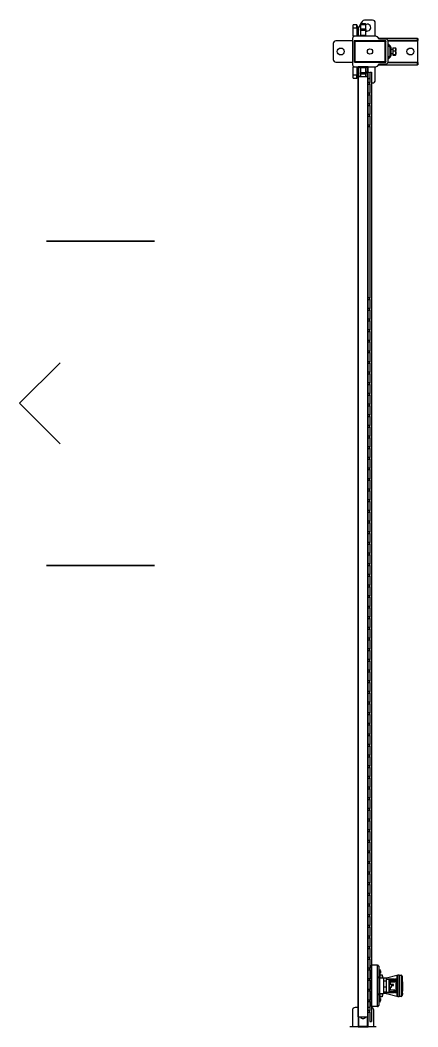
# Model space of a CAD drawing. Header units: inches. Extents: x 0 to 34.2, y 0 to 22.
# Drawn here: x 12.602 to 14.085, y 6.175 to 9.928 of the extents above; entities that cross this region are included whole.
import ezdxf

# ---------------------------------------------------------------- set-up
doc = ezdxf.new("R2010")
doc.units = ezdxf.units.IN
doc.header["$MEASUREMENT"] = 0
doc.layers.add('DCA_CONVEYOR', color=5, linetype='Continuous', true_color=0x0000ff)
doc.layers.add('DCA_DIMENSIONS', color=7, linetype='Continuous')
doc.layers.add('existing line configuations', color=8, linetype='Continuous')

# ---------------------------------------------------------------- blocks, each defined once
blk = doc.blocks.new('T6')
at = {"color": 237, "true_color": 0x802060}
for q in [(12550.621, 16348.338, 24), (12556.621, 16348.338, 24)]:
    blk.add_line((12553.621, 16351.338, 24), q, dxfattribs=at)
at = {"layer": 'DCA_CONVEYOR'}
for points, invisible_edges in [([(12541.621, 16341.338, 17.25), (12541.621, 16349.338, 17.25), (12541.621, 16349.338, 16.25)], 12), ([(12541.621, 16341.338, 17.25), (12541.621, 16349.338, 16.25), (12541.621, 16346.838, 13.25)], 13), ([(12565.621, 16341.338, 17.25), (12565.621, 16349.338, 17.25), (12565.621, 16349.338, 16.25)], 12), ([(12565.621, 16341.338, 17.25), (12565.621, 16349.338, 16.25), (12565.621, 16346.838, 13.25)], 13), ([(12541.621, 16341.338, 17.25), (12541.621, 16346.838, 13.25), (12541.621, 16343.838, 13.25)], 13), ([(12565.621, 16341.338, 17.25), (12565.621, 16346.838, 13.25), (12565.621, 16343.838, 13.25)], 13), ([(12541.621, 16341.338, 17.25), (12541.621, 16343.838, 13.25), (12541.621, 16341.338, 16.25)], 1), ([(12565.621, 16341.338, 17.25), (12565.621, 16343.838, 13.25), (12565.621, 16341.338, 16.25)], 1)]:
    blk.add_3dface(points, dxfattribs=dict(at, invisible_edges=invisible_edges))

msp = doc.modelspace()

# ---------------------------------------------------------------- linework, layer by layer
at = {"color": 7, "linetype": 'Continuous', "lineweight": 25}
for p, q in [((13.8443, 9.8984), (13.8443, 9.9103)), ((13.8571, 9.9103), (13.8443, 9.9103)), ((13.8571, 9.8984), (13.8571, 9.9103)), ((13.8621, 9.8997), (13.8571, 9.9103)), ((13.8699, 9.9105), (13.8621, 9.897)), ((13.8719, 9.9138), (13.8699, 9.9118)), ((13.8699, 9.9118), (13.8699, 9.9098)), ((13.8917, 9.9118), (13.8699, 9.9118)), ((13.8917, 9.9098), (13.8699, 9.9098)), ((13.8709, 9.9098), (13.8709, 9.893)), ((13.877, 9.9227), (13.8716, 9.9135)), ((13.8808, 9.9138), (13.8719, 9.9138)), ((13.8898, 9.9138), (13.8808, 9.9138)), ((13.9165, 9.9277), (13.8855, 9.9277)), ((13.8917, 9.9118), (13.8898, 9.9138)), ((13.8908, 9.893), (13.8908, 9.9098)), ((13.8917, 9.9098), (13.8917, 9.9118)), ((13.9264, 9.8677), (13.9264, 9.9177)), ((13.8443, 9.8984), (13.8571, 9.8984)), ((13.8443, 9.8677), (13.8443, 9.8984)), ((13.8571, 9.8984), (13.8571, 9.8677)), ((13.8571, 9.8984), (13.8621, 9.8984)), ((13.8621, 9.8984), (13.8621, 9.8997)), ((13.8621, 9.8984), (13.8621, 9.8677)), ((13.8689, 9.8702), (13.8689, 9.8677)), ((13.8927, 9.8702), (13.8689, 9.8702)), ((13.8719, 9.894), (13.8699, 9.892)), ((13.8699, 9.892), (13.8699, 9.89)), ((13.8917, 9.892), (13.8699, 9.892)), ((13.8699, 9.89), (13.8917, 9.89)), ((13.8709, 9.89), (13.8709, 9.8702)), ((13.8898, 9.894), (13.8719, 9.894)), ((13.8917, 9.892), (13.8898, 9.894)), ((13.8908, 9.8702), (13.8908, 9.89)), ((13.8917, 9.89), (13.8917, 9.892)), ((13.8927, 9.8677), (13.8927, 9.8702)), ((13.7698, 9.8404), (13.7698, 9.7809)), ((13.8415, 9.8503), (13.7797, 9.8503)), ((13.8415, 9.8597), (13.8415, 9.7616)), ((13.8494, 9.8677), (13.8443, 9.8677)), ((13.8494, 9.8503), (13.8471, 9.8503)), ((13.8471, 9.8503), (13.8471, 9.8474)), ((13.8471, 9.8474), (13.8471, 9.774)), ((13.9284, 9.8677), (13.8494, 9.8677)), ((13.9631, 9.8503), (13.8501, 9.8503)), ((13.9631, 9.8474), (13.8501, 9.8474)), ((13.8501, 9.8474), (13.8501, 9.774)), ((13.9426, 9.8568), (13.934, 9.8654)), ((13.9661, 9.8597), (13.9397, 9.8597)), ((13.9664, 9.8568), (13.9426, 9.8568)), ((13.9631, 9.774), (13.9631, 9.8474)), ((13.9661, 9.8503), (13.9638, 9.8503)), ((13.9661, 9.8568), (13.9661, 9.8597)), ((14.0838, 9.8597), (13.9661, 9.8597)), ((13.9661, 9.8503), (13.9661, 9.8474)), ((13.9661, 9.774), (13.9661, 9.8474)), ((14.0838, 9.8518), (13.9738, 9.8518)), ((13.9742, 9.8503), (14.0851, 9.8503)), ((13.9743, 9.7725), (13.9743, 9.8488)), ((13.9829, 9.8308), (13.9743, 9.8394)), ((13.9819, 9.8252), (13.9743, 9.8328)), ((14.0838, 9.8518), (14.0838, 9.8597)), ((14.0838, 9.8597), (14.0851, 9.8597)), ((14.0851, 9.8518), (14.0838, 9.8518)), ((14.0851, 9.8597), (14.0851, 9.8518)), ((14.0851, 9.8503), (14.0851, 9.8518)), ((14.0851, 9.771), (14.0851, 9.8503)), ((13.9819, 9.7961), (13.9743, 9.7886)), ((13.9819, 9.7961), (13.9819, 9.8252)), ((13.9852, 9.8252), (13.9819, 9.8252)), ((13.9852, 9.7961), (13.9819, 9.7961)), ((13.9852, 9.7961), (13.9852, 9.8252)), ((13.9912, 9.8186), (13.9852, 9.8186)), ((13.9852, 9.8027), (13.9912, 9.8027)), ((13.9912, 9.8248), (13.9912, 9.8136)), ((13.9912, 9.8248), (14.0011, 9.8248)), ((13.9912, 9.8136), (14.0011, 9.8136)), ((13.9912, 9.8136), (13.9912, 9.7995)), ((13.9912, 9.7995), (14.0011, 9.7995)), ((13.9912, 9.7995), (13.9912, 9.7966)), ((13.9912, 9.7966), (14.0011, 9.7966)), ((14.0011, 9.8248), (14.0011, 9.8136)), ((14.0018, 9.824), (14.0011, 9.824)), ((14.0011, 9.8239), (14.0018, 9.8239)), ((14.0011, 9.8136), (14.0011, 9.7995)), ((14.0018, 9.8116), (14.0011, 9.8116)), ((14.0011, 9.8114), (14.0018, 9.8114)), ((14.0011, 9.7995), (14.0011, 9.7966)), ((14.0018, 9.7983), (14.0011, 9.7983)), ((14.0011, 9.7982), (14.0018, 9.7982)), ((14.0011, 9.7974), (14.0018, 9.7974)), ((14.0018, 9.7974), (14.0011, 9.7974)), ((14.0018, 9.8239), (14.0018, 9.824)), ((14.0018, 9.8114), (14.0018, 9.8116)), ((14.0018, 9.7983), (14.0018, 9.7983)), ((14.0018, 9.7982), (14.0018, 9.7983)), ((14.0024, 9.7978), (14.0018, 9.7974)), ((14.0018, 9.7974), (14.0018, 9.7974)), ((14.0024, 9.8236), (14.002, 9.8239)), ((14.002, 9.8236), (14.002, 9.8238)), ((14.002, 9.8238), (14.0026, 9.8234)), ((14.0032, 9.8221), (14.0027, 9.8235)), ((14.0027, 9.7979), (14.0032, 9.7992)), ((14.0032, 9.7992), (14.0032, 9.8221)), ((13.7797, 9.771), (13.8415, 9.771)), ((13.8471, 9.774), (13.8471, 9.7709)), ((13.9661, 9.7709), (13.8471, 9.7709)), ((13.8501, 9.774), (13.9631, 9.774)), ((13.8501, 9.771), (13.9631, 9.771)), ((13.9264, 9.771), (13.9383, 9.771)), ((13.9264, 9.7709), (13.9264, 9.771)), ((13.934, 9.756), (13.9426, 9.7646)), ((13.9383, 9.771), (13.9383, 9.7709)), ((13.9383, 9.771), (13.9661, 9.771)), ((13.9397, 9.7616), (13.9661, 9.7616)), ((13.9426, 9.7646), (13.9664, 9.7646)), ((13.9661, 9.774), (13.9661, 9.7709)), ((13.9661, 9.7646), (13.9661, 9.7616)), ((13.9661, 9.7616), (14.0838, 9.7616)), ((13.9738, 9.7695), (14.0838, 9.7695)), ((13.9742, 9.771), (14.0851, 9.771)), ((13.9829, 9.7905), (13.9743, 9.7819)), ((14.0838, 9.7616), (14.0838, 9.7695)), ((14.0838, 9.7695), (14.0851, 9.7695)), ((14.0851, 9.7616), (14.0838, 9.7616)), ((14.0851, 9.7695), (14.0851, 9.771)), ((14.0851, 9.7695), (14.0851, 9.7616)), ((13.8443, 9.7229), (13.8443, 9.7537)), ((13.8443, 9.7537), (13.8494, 9.7537)), ((13.8571, 9.7229), (13.8443, 9.7229)), ((13.8443, 9.711), (13.8443, 9.7229)), ((13.8494, 9.7537), (13.8632, 9.7537)), ((13.8571, 9.7537), (13.8571, 9.7229)), ((13.8571, 9.711), (13.8571, 9.7229)), ((13.862, 9.7229), (13.8571, 9.7229)), ((13.8571, 9.711), (13.862, 9.7214)), ((13.862, 9.7525), (13.862, 9.7171)), ((13.8621, 9.7537), (13.8621, 9.753)), ((13.8985, 9.7537), (13.8632, 9.7537)), ((13.8977, 9.7517), (13.864, 9.7517)), ((13.864, 9.7517), (13.864, 9.718)), ((13.864, 9.7211), (13.8658, 9.718)), ((13.8689, 9.7517), (13.8689, 9.7512)), ((13.8689, 9.7512), (13.8927, 9.7512)), ((13.8699, 9.7314), (13.8699, 9.7294)), ((13.8917, 9.7314), (13.8699, 9.7314)), ((13.8699, 9.7294), (13.8719, 9.7274)), ((13.8699, 9.7294), (13.8917, 9.7294)), ((13.8709, 9.7512), (13.8709, 9.7314)), ((13.8709, 9.7284), (13.8709, 9.718)), ((13.8719, 9.7274), (13.8898, 9.7274)), ((13.8898, 9.7274), (13.8917, 9.7294)), ((13.8908, 9.7314), (13.8908, 9.7512)), ((13.8908, 9.718), (13.8908, 9.7284)), ((13.8917, 9.7294), (13.8917, 9.7314)), ((13.8927, 9.7512), (13.8927, 9.7517)), ((13.8977, 9.718), (13.8977, 9.7517)), ((13.8985, 9.7537), (13.9284, 9.7537)), ((13.8997, 9.7171), (13.8997, 9.7525)), ((13.9056, 9.7338), (13.9056, 9.6952)), ((13.9056, 9.7338), (13.9116, 9.7338)), ((13.9116, 9.7338), (13.9116, 6.1946)), ((13.9264, 9.7036), (13.9264, 9.7537)), ((13.8443, 9.711), (13.8571, 9.711)), ((13.862, 6.2125), (13.862, 9.716)), ((13.862, 9.716), (13.8632, 9.716)), ((13.8632, 6.2125), (13.8632, 9.716)), ((13.864, 9.718), (13.8977, 9.718)), ((13.8985, 6.2125), (13.8985, 9.716)), ((13.8985, 9.716), (13.8997, 9.716)), ((13.8997, 6.2125), (13.8997, 9.716)), ((13.9056, 9.6952), (13.8997, 9.6952)), ((13.8997, 9.6892), (13.9056, 9.6892)), ((13.9056, 9.6892), (13.9056, 9.6952)), ((13.9056, 9.6892), (13.9056, 9.6555)), ((13.9116, 9.6937), (13.9165, 9.6937)), ((13.9056, 9.6555), (13.8997, 9.6555)), ((13.8997, 9.6496), (13.9056, 9.6496)), ((13.9056, 9.6496), (13.9056, 9.6555)), ((13.9056, 9.6496), (13.9056, 9.6158)), ((13.9056, 9.6158), (13.8997, 9.6158)), ((13.8997, 9.6099), (13.9056, 9.6099)), ((13.9056, 9.6099), (13.9056, 9.6158)), ((13.9056, 9.6099), (13.9056, 9.5762)), ((13.9056, 9.5762), (13.8997, 9.5762)), ((13.8997, 9.5702), (13.9056, 9.5702)), ((13.9056, 9.5702), (13.9056, 9.5762)), ((13.9056, 9.5702), (13.9056, 9.5365)), ((13.9056, 9.5365), (13.8997, 9.5365)), ((13.9056, 9.5306), (13.9056, 9.5365)), ((13.8997, 9.5306), (13.9056, 9.5306)), ((13.9056, 9.5306), (13.9056, 8.8925)), ((13.9056, 8.8925), (13.8997, 8.8925)), ((13.8997, 8.8865), (13.9056, 8.8865)), ((13.9056, 8.8865), (13.9056, 8.8925)), ((13.9056, 8.8865), (13.9056, 8.8528)), ((13.9056, 8.8528), (13.8997, 8.8528)), ((13.8997, 8.8468), (13.9056, 8.8468)), ((13.9056, 8.8468), (13.9056, 8.8528)), ((13.9056, 8.8468), (13.9056, 8.8131)), ((13.9056, 8.8131), (13.8997, 8.8131)), ((13.8997, 8.8072), (13.9056, 8.8072)), ((13.9056, 8.8072), (13.9056, 8.8131)), ((13.9056, 8.8072), (13.9056, 8.7735)), ((13.9056, 8.7735), (13.8997, 8.7735)), ((13.8997, 8.7675), (13.9056, 8.7675)), ((13.9056, 8.7675), (13.9056, 8.7735)), ((13.9056, 8.7675), (13.9056, 8.7338)), ((13.9056, 8.7338), (13.8997, 8.7338)), ((13.8997, 8.7279), (13.9056, 8.7279)), ((13.9056, 8.7279), (13.9056, 8.7338)), ((13.9056, 8.7279), (13.9056, 8.6942)), ((13.9056, 8.6942), (13.8997, 8.6942)), ((13.8997, 8.6882), (13.9056, 8.6882)), ((13.9056, 8.6882), (13.9056, 8.6942)), ((13.9056, 8.6882), (13.9056, 8.6545)), ((13.9056, 8.6545), (13.8997, 8.6545)), ((13.8997, 8.6486), (13.9056, 8.6486)), ((13.9056, 8.6486), (13.9056, 8.6545)), ((13.9056, 8.6486), (13.9056, 8.6148)), ((13.9056, 8.6148), (13.8997, 8.6148)), ((13.8997, 8.6089), (13.9056, 8.6089)), ((13.9056, 8.6089), (13.9056, 8.6148)), ((13.9056, 8.6089), (13.9056, 8.5752)), ((13.9056, 8.5752), (13.8997, 8.5752)), ((13.8997, 8.5692), (13.9056, 8.5692)), ((13.9056, 8.5692), (13.9056, 8.5752)), ((13.9056, 8.5692), (13.9056, 8.5355)), ((13.9056, 8.5355), (13.8997, 8.5355)), ((13.8997, 8.5296), (13.9056, 8.5296)), ((13.9056, 8.5296), (13.9056, 8.5355)), ((13.9056, 8.5296), (13.9056, 8.4959)), ((13.9056, 8.4959), (13.8997, 8.4959)), ((13.8997, 8.4899), (13.9056, 8.4899)), ((13.9056, 8.4899), (13.9056, 8.4959)), ((13.9056, 8.4899), (13.9056, 8.4562)), ((13.9056, 8.4562), (13.8997, 8.4562)), ((13.8997, 8.4503), (13.9056, 8.4503)), ((13.9056, 8.4503), (13.9056, 8.4562)), ((13.9056, 8.4503), (13.9056, 8.4165)), ((13.9056, 8.4165), (13.8997, 8.4165)), ((13.8997, 8.4106), (13.9056, 8.4106)), ((13.9056, 8.4106), (13.9056, 8.4165)), ((13.9056, 8.4106), (13.9056, 8.3769)), ((13.9056, 8.3769), (13.8997, 8.3769)), ((13.8997, 8.3709), (13.9056, 8.3709)), ((13.9056, 8.3709), (13.9056, 8.3769)), ((13.9056, 8.3709), (13.9056, 8.3372)), ((13.9056, 8.3372), (13.8997, 8.3372)), ((13.9056, 8.3313), (13.9056, 8.3372)), ((13.8997, 8.3313), (13.9056, 8.3313)), ((13.9056, 8.2976), (13.8997, 8.2976)), ((13.9056, 8.3313), (13.9056, 8.2976)), ((13.9056, 8.2916), (13.9056, 8.2976)), ((13.8997, 8.2916), (13.9056, 8.2916)), ((13.9056, 8.2579), (13.8997, 8.2579)), ((13.9056, 8.2916), (13.9056, 8.2579)), ((13.9056, 8.252), (13.9056, 8.2579)), ((13.8997, 8.252), (13.9056, 8.252)), ((13.9056, 8.252), (13.9056, 8.2182)), ((13.9056, 8.2182), (13.8997, 8.2182)), ((13.8997, 8.2123), (13.9056, 8.2123)), ((13.9056, 8.2123), (13.9056, 8.2182)), ((13.9056, 8.2123), (13.9056, 8.1786)), ((13.9056, 8.1786), (13.8997, 8.1786)), ((13.8997, 8.1726), (13.9056, 8.1726)), ((13.9056, 8.1726), (13.9056, 8.1786)), ((13.9056, 8.1726), (13.9056, 8.1389)), ((13.9056, 8.1389), (13.8997, 8.1389)), ((13.8997, 8.133), (13.9056, 8.133)), ((13.9056, 8.133), (13.9056, 8.1389)), ((13.9056, 8.133), (13.9056, 8.0993)), ((13.9056, 8.0993), (13.8997, 8.0993)), ((13.8997, 8.0933), (13.9056, 8.0933)), ((13.9056, 8.0933), (13.9056, 8.0993)), ((13.9056, 8.0933), (13.9056, 8.0596)), ((13.9056, 8.0596), (13.8997, 8.0596)), ((13.8997, 8.0537), (13.9056, 8.0537)), ((13.9056, 8.0537), (13.9056, 8.0596)), ((13.9056, 8.0537), (13.9056, 8.0199)), ((13.9056, 8.0199), (13.8997, 8.0199)), ((13.8997, 8.014), (13.9056, 8.014)), ((13.9056, 8.014), (13.9056, 8.0199)), ((13.9056, 8.014), (13.9056, 7.9803)), ((13.9056, 7.9803), (13.8997, 7.9803)), ((13.8997, 7.9743), (13.9056, 7.9743)), ((13.9056, 7.9743), (13.9056, 7.9803)), ((13.9056, 7.9743), (13.9056, 7.9406)), ((13.9056, 7.9406), (13.8997, 7.9406)), ((13.8997, 7.9347), (13.9056, 7.9347)), ((13.9056, 7.9347), (13.9056, 7.9406)), ((13.9056, 7.9347), (13.9056, 7.901)), ((13.9056, 7.901), (13.8997, 7.901)), ((13.8997, 7.895), (13.9056, 7.895)), ((13.9056, 7.895), (13.9056, 7.901)), ((13.9056, 7.895), (13.9056, 7.8613)), ((13.9056, 7.8613), (13.8997, 7.8613)), ((13.8997, 7.8554), (13.9056, 7.8554)), ((13.9056, 7.8554), (13.9056, 7.8613)), ((13.9056, 7.8554), (13.9056, 7.8217)), ((13.9056, 7.8217), (13.8997, 7.8217)), ((13.8997, 7.8157), (13.9056, 7.8157)), ((13.9056, 7.8157), (13.9056, 7.8217)), ((13.9056, 7.8157), (13.9056, 7.782)), ((13.9056, 7.782), (13.8997, 7.782)), ((13.8997, 7.776), (13.9056, 7.776)), ((13.9056, 7.776), (13.9056, 7.782)), ((13.9056, 7.776), (13.9056, 7.7423)), ((13.9056, 7.7423), (13.8997, 7.7423)), ((13.8997, 7.7364), (13.9056, 7.7364)), ((13.9056, 7.7364), (13.9056, 7.7423)), ((13.9056, 7.7364), (13.9056, 7.7027)), ((13.9056, 7.7027), (13.8997, 7.7027)), ((13.8997, 7.6967), (13.9056, 7.6967)), ((13.9056, 7.6967), (13.9056, 7.7027)), ((13.9056, 7.6967), (13.9056, 7.663)), ((13.9056, 7.663), (13.8997, 7.663)), ((13.8997, 7.6571), (13.9056, 7.6571)), ((13.9056, 7.6571), (13.9056, 7.663)), ((13.9056, 7.6571), (13.9056, 7.6234)), ((13.9056, 7.6234), (13.8997, 7.6234)), ((13.9056, 7.6174), (13.9056, 7.6234)), ((13.8997, 7.6174), (13.9056, 7.6174)), ((13.9056, 7.5837), (13.8997, 7.5837)), ((13.9056, 7.6174), (13.9056, 7.5837)), ((13.9056, 7.5777), (13.9056, 7.5837)), ((13.8997, 7.5777), (13.9056, 7.5777)), ((13.9056, 7.544), (13.8997, 7.544)), ((13.9056, 7.5777), (13.9056, 7.544)), ((13.9056, 7.5381), (13.9056, 7.544)), ((13.8997, 7.5381), (13.9056, 7.5381)), ((13.9056, 7.5381), (13.9056, 7.5044)), ((13.9056, 7.5044), (13.8997, 7.5044)), ((13.8997, 7.4984), (13.9056, 7.4984)), ((13.9056, 7.4984), (13.9056, 7.5044)), ((13.9056, 7.4984), (13.9056, 7.4647)), ((13.9056, 7.4647), (13.8997, 7.4647)), ((13.8997, 7.4588), (13.9056, 7.4588)), ((13.9056, 7.4588), (13.9056, 7.4647)), ((13.9056, 7.4588), (13.9056, 7.4251)), ((13.9056, 7.4251), (13.8997, 7.4251)), ((13.8997, 7.4191), (13.9056, 7.4191)), ((13.9056, 7.4191), (13.9056, 7.4251)), ((13.9056, 7.4191), (13.9056, 7.3854)), ((13.9056, 7.3854), (13.8997, 7.3854)), ((13.8997, 7.3795), (13.9056, 7.3795)), ((13.9056, 7.3795), (13.9056, 7.3854)), ((13.9056, 7.3795), (13.9056, 7.3457)), ((13.9056, 7.3457), (13.8997, 7.3457)), ((13.8997, 7.3398), (13.9056, 7.3398)), ((13.9056, 7.3398), (13.9056, 7.3457)), ((13.9056, 7.3398), (13.9056, 7.3061)), ((13.9056, 7.3061), (13.8997, 7.3061)), ((13.8997, 7.3001), (13.9056, 7.3001)), ((13.9056, 7.3001), (13.9056, 7.3061)), ((13.9056, 7.3001), (13.9056, 7.2664)), ((13.9056, 7.2664), (13.8997, 7.2664)), ((13.8997, 7.2605), (13.9056, 7.2605)), ((13.9056, 7.2605), (13.9056, 7.2664)), ((13.9056, 7.2605), (13.9056, 7.2268)), ((13.9056, 7.2268), (13.8997, 7.2268)), ((13.8997, 7.2208), (13.9056, 7.2208)), ((13.9056, 7.2208), (13.9056, 7.2268)), ((13.9056, 7.2208), (13.9056, 7.1871)), ((13.9056, 7.1871), (13.8997, 7.1871)), ((13.8997, 7.1812), (13.9056, 7.1812)), ((13.9056, 7.1812), (13.9056, 7.1871)), ((13.9056, 7.1812), (13.9056, 7.1474)), ((13.9056, 7.1474), (13.8997, 7.1474)), ((13.8997, 7.1415), (13.9056, 7.1415)), ((13.9056, 7.1415), (13.9056, 7.1474)), ((13.9056, 7.1415), (13.9056, 7.1078)), ((13.9056, 7.1078), (13.8997, 7.1078)), ((13.8997, 7.1018), (13.9056, 7.1018)), ((13.9056, 7.1018), (13.9056, 7.1078)), ((13.9056, 7.1018), (13.9056, 7.0681)), ((13.9056, 7.0681), (13.8997, 7.0681)), ((13.8997, 7.0622), (13.9056, 7.0622)), ((13.9056, 7.0622), (13.9056, 7.0681)), ((13.9056, 7.0622), (13.9056, 7.0285)), ((13.9056, 7.0285), (13.8997, 7.0285)), ((13.8997, 7.0225), (13.9056, 7.0225)), ((13.9056, 7.0225), (13.9056, 7.0285)), ((13.9056, 7.0225), (13.9056, 6.9888)), ((13.9056, 6.9888), (13.8997, 6.9888)), ((13.8997, 6.9829), (13.9056, 6.9829)), ((13.9056, 6.9829), (13.9056, 6.9888)), ((13.9056, 6.9829), (13.9056, 6.9491)), ((13.9056, 6.9491), (13.8997, 6.9491)), ((13.8997, 6.9432), (13.9056, 6.9432)), ((13.9056, 6.9432), (13.9056, 6.9491)), ((13.9056, 6.9432), (13.9056, 6.9095)), ((13.9056, 6.9095), (13.8997, 6.9095)), ((13.9056, 6.9035), (13.9056, 6.9095)), ((13.8997, 6.9035), (13.9056, 6.9035)), ((13.9056, 6.8698), (13.8997, 6.8698)), ((13.9056, 6.9035), (13.9056, 6.8698)), ((13.9056, 6.8639), (13.9056, 6.8698)), ((13.8997, 6.8639), (13.9056, 6.8639)), ((13.9056, 6.8639), (13.9056, 6.8302)), ((13.9056, 6.8302), (13.8997, 6.8302)), ((13.8997, 6.8242), (13.9056, 6.8242)), ((13.9056, 6.8242), (13.9056, 6.8302)), ((13.9056, 6.8242), (13.9056, 6.7905)), ((13.9056, 6.7905), (13.8997, 6.7905)), ((13.8997, 6.7846), (13.9056, 6.7846)), ((13.9056, 6.7846), (13.9056, 6.7905)), ((13.9056, 6.7846), (13.9056, 6.7509)), ((13.9056, 6.7509), (13.8997, 6.7509)), ((13.8997, 6.7449), (13.9056, 6.7449)), ((13.9056, 6.7449), (13.9056, 6.7509)), ((13.9056, 6.7449), (13.9056, 6.7112)), ((13.9056, 6.7112), (13.8997, 6.7112)), ((13.8997, 6.7052), (13.9056, 6.7052)), ((13.9056, 6.7052), (13.9056, 6.7112)), ((13.9056, 6.7052), (13.9056, 6.6715)), ((13.9056, 6.6715), (13.8997, 6.6715)), ((13.8997, 6.6656), (13.9056, 6.6656)), ((13.9056, 6.6656), (13.9056, 6.6715)), ((13.9056, 6.6656), (13.9056, 6.6319)), ((13.9056, 6.6319), (13.8997, 6.6319)), ((13.8997, 6.6259), (13.9056, 6.6259)), ((13.9056, 6.6259), (13.9056, 6.6319)), ((13.9056, 6.6259), (13.9056, 6.5922)), ((13.9056, 6.5922), (13.8997, 6.5922)), ((13.8997, 6.5863), (13.9056, 6.5863)), ((13.9056, 6.5863), (13.9056, 6.5922)), ((13.9056, 6.5863), (13.9056, 6.5526)), ((13.9056, 6.5526), (13.8997, 6.5526)), ((13.8997, 6.5466), (13.9056, 6.5466)), ((13.9056, 6.5466), (13.9056, 6.5526)), ((13.9056, 6.5466), (13.9056, 6.5129)), ((13.9056, 6.5129), (13.8997, 6.5129)), ((13.8997, 6.5069), (13.9056, 6.5069)), ((13.9056, 6.5069), (13.9056, 6.5129)), ((13.9056, 6.5069), (13.9056, 6.4732)), ((13.9056, 6.4732), (13.8997, 6.4732)), ((13.8997, 6.4673), (13.9056, 6.4673)), ((13.9056, 6.4673), (13.9056, 6.4732)), ((13.9056, 6.4673), (13.9056, 6.4336)), ((13.9056, 6.4336), (13.8997, 6.4336)), ((13.8997, 6.4276), (13.9056, 6.4276)), ((13.9056, 6.4276), (13.9056, 6.4336)), ((13.9056, 6.4276), (13.9056, 6.3939)), ((13.9056, 6.3939), (13.8997, 6.3939)), ((13.8997, 6.388), (13.9056, 6.388)), ((13.9056, 6.388), (13.9056, 6.3939)), ((13.9056, 6.388), (13.9056, 6.3543)), ((13.9114, 6.4048), (13.9114, 6.2507)), ((13.9343, 6.4048), (13.9114, 6.4048)), ((13.9343, 6.2507), (13.9343, 6.4048)), ((13.9343, 6.4048), (13.9357, 6.4046)), ((13.9357, 6.4039), (13.9357, 6.4046)), ((13.9396, 6.3995), (13.9396, 6.256)), ((13.9396, 6.389), (13.9409, 6.389)), ((13.9409, 6.389), (13.9409, 6.3724)), ((13.9427, 6.3883), (13.9427, 6.3729)), ((13.9453, 6.3834), (13.9453, 6.3819)), ((13.9453, 6.3834), (13.946, 6.3816)), ((13.9453, 6.3832), (13.9453, 6.3818)), ((13.946, 6.3806), (13.9453, 6.3819)), ((13.946, 6.3816), (13.9455, 6.3816)), ((13.9461, 6.3814), (13.9456, 6.3814)), ((13.9457, 6.3833), (13.9461, 6.3816)), ((13.9461, 6.3817), (13.9457, 6.3833)), ((13.9459, 6.3813), (13.946, 6.381)), ((13.9461, 6.3805), (13.9461, 6.3804)), ((13.9056, 6.3543), (13.8997, 6.3543)), ((13.8997, 6.3483), (13.9056, 6.3483)), ((13.9056, 6.3483), (13.9056, 6.3543)), ((13.9056, 6.3483), (13.9056, 6.3146)), ((13.9409, 6.3702), (13.9396, 6.3702)), ((13.9396, 6.3633), (13.9401, 6.3624)), ((13.9396, 6.3555), (13.9416, 6.3555)), ((13.9401, 6.3624), (13.9407, 6.3635)), ((13.9401, 6.3595), (13.9401, 6.3624)), ((13.9401, 6.3566), (13.9401, 6.3595)), ((13.9407, 6.3635), (13.9414, 6.3624)), ((13.9407, 6.3569), (13.9407, 6.3635)), ((13.9409, 6.3724), (13.9409, 6.3702)), ((13.9411, 6.3569), (13.9436, 6.357)), ((13.9411, 6.3555), (13.9411, 6.3569)), ((13.9414, 6.3624), (13.942, 6.3635)), ((13.9414, 6.3595), (13.9414, 6.3624)), ((13.9414, 6.3569), (13.9414, 6.3595)), ((13.9416, 6.3555), (13.9416, 6.3008)), ((13.9416, 6.3545), (13.9436, 6.3545)), ((13.942, 6.3635), (13.9426, 6.3624)), ((13.942, 6.3569), (13.942, 6.3635)), ((13.9426, 6.3624), (13.9432, 6.3635)), ((13.9426, 6.3595), (13.9426, 6.3624)), ((13.9426, 6.3569), (13.9426, 6.3595)), ((13.9427, 6.3729), (13.9427, 6.3709)), ((13.9432, 6.3635), (13.9439, 6.3624)), ((13.9432, 6.3569), (13.9432, 6.3635)), ((13.9436, 6.357), (13.9564, 6.357)), ((13.9436, 6.2985), (13.9436, 6.357)), ((13.9439, 6.3624), (13.9445, 6.3635)), ((13.9439, 6.3595), (13.9439, 6.3624)), ((13.9439, 6.357), (13.9439, 6.3595)), ((13.9445, 6.3688), (13.9525, 6.3688)), ((13.9445, 6.3569), (13.9445, 6.3688)), ((13.9445, 6.3635), (13.9445, 6.3633)), ((13.9445, 6.357), (13.9445, 6.3635)), ((13.946, 6.3782), (13.9453, 6.3766)), ((13.946, 6.3774), (13.9453, 6.3754)), ((13.9453, 6.3767), (13.9453, 6.3755)), ((13.9453, 6.3766), (13.9453, 6.3754)), ((13.9461, 6.3796), (13.9457, 6.3793)), ((13.9457, 6.3793), (13.9461, 6.3792)), ((13.9457, 6.3774), (13.946, 6.3774)), ((13.9458, 6.3778), (13.9461, 6.3777)), ((13.9525, 6.3688), (13.9525, 6.3569)), ((13.9529, 6.3637), (13.9529, 6.3631)), ((13.9529, 6.3631), (13.9529, 6.3595)), ((13.9529, 6.3626), (13.9529, 6.3631)), ((13.9529, 6.3609), (13.9529, 6.3626)), ((13.9529, 6.3609), (13.9529, 6.3598)), ((13.9529, 6.3595), (13.9529, 6.357)), ((13.9529, 6.3595), (13.9529, 6.3581)), ((13.9529, 6.357), (13.9529, 6.3581)), ((13.9564, 6.357), (13.9564, 6.2985)), ((13.9683, 6.3564), (13.9564, 6.3564)), ((13.9683, 6.3448), (13.9564, 6.3448)), ((13.9681, 6.3577), (14.007, 6.3674)), ((13.9681, 6.3564), (13.9681, 6.3577)), ((13.9683, 6.3448), (13.9683, 6.3564)), ((13.9683, 6.3526), (13.9711, 6.3526)), ((13.9683, 6.3525), (13.9769, 6.3525)), ((13.9683, 6.3233), (13.9683, 6.3448)), ((13.9733, 6.3533), (13.9971, 6.3533)), ((13.9733, 6.3532), (13.9733, 6.3533)), ((13.9971, 6.3532), (13.9733, 6.3532)), ((13.9733, 6.3525), (13.9733, 6.3532)), ((13.9769, 6.3525), (13.9769, 6.303)), ((13.9778, 6.3506), (13.9778, 6.351)), ((13.9778, 6.351), (13.9887, 6.351)), ((13.9887, 6.3506), (13.9778, 6.3506)), ((13.9779, 6.3492), (13.9971, 6.3492)), ((13.9971, 6.3434), (13.9779, 6.3434)), ((13.9779, 6.3429), (13.9832, 6.3429)), ((13.9792, 6.3501), (13.9792, 6.3506)), ((13.9792, 6.3429), (13.9792, 6.3434)), ((13.9832, 6.3429), (13.9989, 6.3429)), ((13.9832, 6.3323), (13.9832, 6.3429)), ((13.9872, 6.3506), (13.9872, 6.3501)), ((13.9872, 6.3434), (13.9872, 6.3429)), ((13.9887, 6.351), (13.9887, 6.3506)), ((13.9971, 6.3532), (13.9971, 6.3533)), ((13.9971, 6.3492), (13.9971, 6.3532)), ((13.9971, 6.3434), (13.9971, 6.3492)), ((13.9971, 6.3444), (13.9989, 6.3444)), ((13.9971, 6.3429), (13.9971, 6.3434)), ((13.9989, 6.3533), (14.0028, 6.3533)), ((13.9989, 6.3532), (13.9989, 6.3533)), ((14.0028, 6.3532), (13.9989, 6.3532)), ((13.9989, 6.3495), (13.9989, 6.3532)), ((14.0028, 6.3495), (13.9989, 6.3495)), ((13.9989, 6.3476), (13.9989, 6.3495)), ((13.9989, 6.3476), (14.0028, 6.3476)), ((13.9989, 6.3429), (13.9989, 6.3476)), ((14.0028, 6.3533), (14.0048, 6.3514)), ((14.0028, 6.3533), (14.0028, 6.3532)), ((14.0048, 6.3512), (14.0028, 6.3532)), ((14.0028, 6.3532), (14.0028, 6.3495)), ((14.0028, 6.3476), (14.0028, 6.3076)), ((14.0029, 6.3494), (14.0048, 6.3477)), ((14.0048, 6.3463), (14.0029, 6.348)), ((14.0048, 6.3512), (14.0048, 6.3514)), ((14.0048, 6.3477), (14.0048, 6.3512)), ((14.0048, 6.3463), (14.0048, 6.3477)), ((14.0048, 6.3088), (14.0048, 6.3463)), ((14.007, 6.3674), (14.01, 6.3674)), ((14.007, 6.3674), (14.007, 6.2881)), ((14.01, 6.3684), (14.0149, 6.3684)), ((14.01, 6.3237), (14.01, 6.3684)), ((14.0149, 6.3684), (14.0149, 6.3237)), ((14.0149, 6.3674), (14.0229, 6.3674)), ((14.0229, 6.3674), (14.0229, 6.3238)), ((14.0268, 6.3605), (14.0283, 6.3605)), ((14.0268, 6.356), (14.0283, 6.356)), ((14.0268, 6.3536), (14.0283, 6.3536)), ((14.0283, 6.3429), (14.0268, 6.3429)), ((14.0283, 6.356), (14.0283, 6.3605)), ((14.0283, 6.3536), (14.0283, 6.356)), ((14.0283, 6.3429), (14.0283, 6.3536)), ((14.0283, 6.3429), (14.0283, 6.3074)), ((13.9056, 6.3146), (13.8997, 6.3146)), ((13.8997, 6.3086), (13.9056, 6.3086)), ((13.9056, 6.3086), (13.9056, 6.3146)), ((13.9056, 6.3086), (13.9056, 6.2749)), ((13.9683, 6.3233), (13.9564, 6.3233)), ((13.9683, 6.3043), (13.9683, 6.3233)), ((13.9832, 6.3323), (13.9778, 6.3323)), ((13.9832, 6.3122), (13.9778, 6.3122)), ((13.9779, 6.3228), (13.9832, 6.3228)), ((13.9971, 6.3117), (13.9779, 6.3117)), ((13.9971, 6.3059), (13.9779, 6.3059)), ((13.978, 6.3035), (13.978, 6.305)), ((13.978, 6.305), (13.9866, 6.305)), ((13.9792, 6.3228), (13.9792, 6.3323)), ((13.9792, 6.3117), (13.9792, 6.3122)), ((13.9792, 6.305), (13.9792, 6.305)), ((13.9948, 6.3323), (13.9832, 6.3323)), ((13.9832, 6.3228), (13.9862, 6.3228)), ((13.9832, 6.3122), (13.9832, 6.3228)), ((13.9989, 6.3122), (13.9832, 6.3122)), ((13.9862, 6.3284), (13.9948, 6.3284)), ((13.9862, 6.3228), (13.9862, 6.3284)), ((13.9866, 6.305), (13.9884, 6.305)), ((13.9872, 6.3323), (13.9872, 6.3284)), ((13.9872, 6.3122), (13.9872, 6.3117)), ((13.9872, 6.305), (13.9872, 6.305)), ((13.9884, 6.305), (13.9884, 6.3035)), ((13.9948, 6.3284), (13.9948, 6.3323)), ((13.9971, 6.3117), (13.9971, 6.3122)), ((13.9971, 6.3059), (13.9971, 6.3117)), ((13.9989, 6.3107), (13.9971, 6.3107)), ((13.9971, 6.3019), (13.9971, 6.3059)), ((13.9989, 6.3076), (13.9989, 6.3122)), ((14.0028, 6.3076), (13.9989, 6.3076)), ((13.9989, 6.3056), (13.9989, 6.3076)), ((13.9989, 6.3056), (14.0028, 6.3056)), ((13.9989, 6.3019), (13.9989, 6.3056)), ((14.0028, 6.3056), (14.0028, 6.3019)), ((14.0029, 6.3071), (14.0048, 6.3088)), ((14.0048, 6.3074), (14.0029, 6.3057)), ((14.0048, 6.3074), (14.0048, 6.3088)), ((14.0048, 6.3039), (14.0048, 6.3074)), ((14.01, 6.2871), (14.01, 6.3237)), ((14.0149, 6.3237), (14.0149, 6.2871)), ((14.0229, 6.3238), (14.0229, 6.2881)), ((14.0283, 6.3074), (14.0268, 6.3074)), ((14.0268, 6.3064), (14.0283, 6.3064)), ((14.0283, 6.3064), (14.0283, 6.3074)), ((14.0283, 6.3041), (14.0283, 6.3064)), ((13.9056, 6.2749), (13.8997, 6.2749)), ((13.8997, 6.269), (13.9056, 6.269)), ((13.9056, 6.269), (13.9056, 6.2749)), ((13.9056, 6.269), (13.9056, 6.2353)), ((13.9416, 6.3), (13.9396, 6.3)), ((13.9396, 6.2998), (13.9401, 6.2989)), ((13.9401, 6.2931), (13.9396, 6.2922)), ((13.9396, 6.2853), (13.9409, 6.2853)), ((13.9401, 6.2989), (13.9407, 6.3)), ((13.9401, 6.2931), (13.9401, 6.2989)), ((13.9407, 6.2921), (13.9401, 6.2931)), ((13.9407, 6.3), (13.9414, 6.2989)), ((13.9407, 6.2988), (13.9407, 6.3)), ((13.9407, 6.2921), (13.9407, 6.2988)), ((13.9414, 6.2931), (13.9407, 6.2921)), ((13.9409, 6.2853), (13.9409, 6.2665)), ((13.9414, 6.2989), (13.942, 6.3)), ((13.9414, 6.2931), (13.9414, 6.2989)), ((13.942, 6.2921), (13.9414, 6.2931)), ((13.9436, 6.301), (13.9416, 6.301)), ((13.9416, 6.3008), (13.9416, 6.3)), ((13.942, 6.3), (13.9426, 6.2989)), ((13.942, 6.2988), (13.942, 6.3)), ((13.942, 6.2921), (13.942, 6.2988)), ((13.9426, 6.2931), (13.942, 6.2921)), ((13.9426, 6.2989), (13.9432, 6.3)), ((13.9426, 6.2931), (13.9426, 6.2989)), ((13.9432, 6.2921), (13.9426, 6.2931)), ((13.9427, 6.2846), (13.9427, 6.2672)), ((13.9432, 6.3), (13.9436, 6.2994)), ((13.9432, 6.2988), (13.9432, 6.3)), ((13.9432, 6.2921), (13.9432, 6.2988)), ((13.9439, 6.2931), (13.9432, 6.2921)), ((13.9564, 6.2985), (13.9436, 6.2985)), ((13.9439, 6.2931), (13.9439, 6.2985)), ((13.9445, 6.2921), (13.9439, 6.2931)), ((13.9445, 6.2867), (13.9445, 6.2987)), ((13.9445, 6.2921), (13.9445, 6.2985)), ((13.9445, 6.2922), (13.9445, 6.2921)), ((13.9525, 6.2867), (13.9445, 6.2867)), ((13.9453, 6.2806), (13.9453, 6.28)), ((13.9453, 6.2806), (13.946, 6.2783)), ((13.9453, 6.2805), (13.9453, 6.2799)), ((13.946, 6.2779), (13.9453, 6.28)), ((13.9453, 6.2753), (13.946, 6.2757)), ((13.9453, 6.2753), (13.9453, 6.2735)), ((13.9453, 6.2753), (13.9453, 6.2735)), ((13.9453, 6.2747), (13.9461, 6.2746)), ((13.946, 6.2745), (13.9453, 6.2746)), ((13.946, 6.2745), (13.9453, 6.2735)), ((13.9457, 6.2775), (13.9461, 6.2766)), ((13.9461, 6.277), (13.9457, 6.2775)), ((13.9461, 6.2742), (13.9457, 6.2726)), ((13.9457, 6.2726), (13.9461, 6.274)), ((13.946, 6.2748), (13.9461, 6.2752)), ((13.9461, 6.2778), (13.9461, 6.2778)), ((13.9461, 6.2776), (13.9461, 6.2778)), ((13.9525, 6.2987), (13.9525, 6.2867)), ((13.9529, 6.2985), (13.9529, 6.295)), ((13.9529, 6.2974), (13.9529, 6.2985)), ((13.9529, 6.2974), (13.9529, 6.2946)), ((13.9529, 6.295), (13.9529, 6.292)), ((13.9529, 6.2935), (13.9529, 6.2946)), ((13.9529, 6.2932), (13.9529, 6.2935)), ((13.9529, 6.2921), (13.9529, 6.2932)), ((13.9529, 6.292), (13.9529, 6.2921)), ((13.9683, 6.3043), (13.9564, 6.3043)), ((13.9683, 6.2991), (13.9564, 6.2991)), ((13.9681, 6.2978), (13.9681, 6.2991)), ((14.007, 6.2881), (13.9681, 6.2978)), ((13.9683, 6.2991), (13.9683, 6.3043)), ((13.9769, 6.303), (13.9683, 6.303)), ((13.9711, 6.3029), (13.9683, 6.3029)), ((13.9733, 6.3019), (13.9733, 6.303)), ((13.9971, 6.3019), (13.9733, 6.3019)), ((13.9733, 6.3018), (13.9733, 6.3019)), ((13.9971, 6.3018), (13.9733, 6.3018)), ((13.9866, 6.3035), (13.978, 6.3035)), ((13.9884, 6.3035), (13.9866, 6.3035)), ((13.9971, 6.3018), (13.9971, 6.3019)), ((14.0028, 6.3019), (13.9989, 6.3019)), ((13.9989, 6.3018), (13.9989, 6.3019)), ((14.0028, 6.3018), (13.9989, 6.3018)), ((14.0028, 6.3019), (14.0048, 6.3039)), ((14.0048, 6.3038), (14.0028, 6.3018)), ((14.0028, 6.3019), (14.0028, 6.3018)), ((14.0048, 6.3039), (14.0048, 6.3038)), ((14.01, 6.2881), (14.007, 6.2881)), ((14.0149, 6.2871), (14.01, 6.2871)), ((14.0229, 6.2881), (14.0149, 6.2881)), ((14.0268, 6.3041), (14.0283, 6.3041)), ((14.0268, 6.3), (14.0283, 6.3)), ((14.0283, 6.296), (14.0268, 6.296)), ((14.0283, 6.3), (14.0283, 6.3041)), ((14.0283, 6.3), (14.0283, 6.296)), ((13.8412, 6.2366), (13.8412, 6.1748)), ((13.862, 6.2465), (13.8511, 6.2465)), ((13.9056, 6.2465), (13.8997, 6.2465)), ((13.9056, 6.2353), (13.8997, 6.2353)), ((13.9056, 6.2293), (13.9056, 6.2353)), ((13.9205, 6.1748), (13.9205, 6.2366)), ((13.9343, 6.2507), (13.9357, 6.2509)), ((13.9357, 6.2517), (13.9357, 6.2509)), ((13.9409, 6.2665), (13.9396, 6.2665)), ((13.8632, 6.2125), (13.862, 6.2125)), ((13.862, 6.2113), (13.862, 6.176)), ((13.8977, 6.2105), (13.864, 6.2105)), ((13.864, 6.2105), (13.864, 6.1768)), ((13.8977, 6.1768), (13.8977, 6.2105)), ((13.8997, 6.2125), (13.8985, 6.2125)), ((13.8997, 6.2293), (13.9056, 6.2293)), ((13.8997, 6.176), (13.8997, 6.2113)), ((13.9011, 6.1956), (13.9011, 6.1956)), ((13.9056, 6.2293), (13.9056, 6.1946)), ((13.9056, 6.1946), (13.9116, 6.1946)), ((13.8632, 6.1748), (13.8318, 6.1748)), ((13.8632, 6.1748), (13.8985, 6.1748)), ((13.864, 6.1768), (13.8977, 6.1768)), ((13.9299, 6.1748), (13.8985, 6.1748))]:
    msp.add_line(p, q, dxfattribs=at)
at = {"color": 7, "linetype": 'Continuous', "lineweight": 25, "flags": 128}
for points in [[(13.8469, 9.8673), (13.8467, 9.8676), (13.8467, 9.8677)], [(13.9819, 9.8252), (13.9824, 9.8261), (13.9828, 9.827), (13.9832, 9.8278), (13.9834, 9.8286), (13.9834, 9.8293), (13.9834, 9.8299), (13.9832, 9.8304), (13.9829, 9.8308)], [(13.9829, 9.7905), (13.9832, 9.7909), (13.9834, 9.7914), (13.9834, 9.7921), (13.9834, 9.7928), (13.9832, 9.7935), (13.9828, 9.7944), (13.9824, 9.7952), (13.9819, 9.7961)], [(13.8467, 9.7537), (13.8467, 9.7537), (13.8469, 9.7541)], [(13.9525, 6.3643), (13.9526, 6.3641), (13.9529, 6.3637)], [(13.9529, 6.2919), (13.9526, 6.2914), (13.9525, 6.2912)]]:
    msp.add_lwpolyline(points, dxfattribs=at)
at = {"color": 7, "linetype": 'Continuous', "lineweight": 25}
for centre, radius in [((13.7976, 9.8107), 0.0129), ((13.9066, 9.8107), 0.00991), ((14.0573, 9.8107), 0.0129)]:
    msp.add_circle(centre, radius, dxfattribs=at)
for centre, radius, start, end in [((13.8855, 9.9177), 0.00991, 90, 150), ((13.8967, 9.8999), 0.0129, 242.5136, 112.6199), ((13.9165, 9.9177), 0.00991, 0, 90), ((13.7797, 9.8404), 0.00991, 90, 180), ((13.8494, 9.8597), 0.00793, 90, 180), ((13.8501, 9.8474), 0.00297, 90, 180), ((13.9284, 9.8597), 0.00793, 45, 90), ((13.9631, 9.8474), 0.00297, 0, 90), ((13.9664, 9.8488), 0.00793, 0, 90), ((13.9773, 9.8252), 0.00793, 0, 45), ((13.9773, 9.7961), 0.00793, 315, 0), ((14.003, 9.822), 0.000198, 0, 20), ((14.003, 9.7993), 0.000198, 340, 0), ((13.7797, 9.7809), 0.00991, 180, 270), ((13.8494, 9.7616), 0.00793, 180, 270), ((13.8501, 9.774), 0.00297, 180, 270), ((13.9631, 9.774), 0.00297, 270, 0), ((13.9664, 9.7725), 0.00793, 270, 0), ((13.8632, 9.7525), 0.00116, 90, 180), ((13.8967, 9.7214), 0.0129, 85.5883, 117.4864), ((13.8985, 9.7525), 0.00116, 0, 90), ((13.8967, 9.7214), 0.0129, 46.1869, 76.6576), ((13.9284, 9.7616), 0.00793, 270, 315), ((13.8632, 9.7171), 0.00116, 180, 270), ((13.8985, 9.7171), 0.00116, 270, 0), ((13.8967, 9.7214), 0.0129, 283.3424, 313.8131), ((13.9165, 9.7036), 0.00991, 270, 0), ((13.9409, 6.3866), 0.00244, 45.3602, 90), ((13.9341, 6.3796), 0.0122, 18.2327, 45.3602), ((13.9341, 6.3796), 0.0122, 9.5779, 18.2327), ((13.9412, 6.3549), 0.00198, 91, 143.1301), ((13.9409, 6.3727), 0.00244, 270, 314.6398), ((13.9341, 6.3796), 0.0122, 314.6398, 349.5611), ((13.9683, 6.3567), 0.000991, 104.0362, 180), ((13.9769, 6.3516), 0.000991, 0, 90), ((13.9793, 6.351), 0.00159, 90, 161.0731), ((13.9871, 6.351), 0.00159, 0, 90), ((14.0048, 6.3476), 0.00198, 166.132, 180), ((14.0229, 6.3635), 0.00397, 0, 90), ((14.0048, 6.3076), 0.00198, 180, 193.868), ((13.9409, 6.2828), 0.00244, 45.3602, 90), ((13.9341, 6.2759), 0.0122, 13.5674, 45.3602), ((13.9341, 6.2759), 0.0122, 314.6398, 345.4256), ((13.9341, 6.2759), 0.0122, 10.1121, 13.5674), ((13.9341, 6.2759), 0.0122, 345.4256, 349.9478), ((13.9683, 6.2988), 0.000991, 180, 255.9638), ((13.9769, 6.304), 0.000991, 270, 0), ((14.0229, 6.2921), 0.00397, 270, 0), ((13.8511, 6.2366), 0.00991, 90, 180), ((13.9106, 6.2366), 0.00991, 0, 84.2677), ((13.9409, 6.2689), 0.00244, 270, 314.6398), ((13.8632, 6.2113), 0.00116, 90, 180), ((13.8808, 6.2187), 0.0129, 219.6553, 320.3447), ((13.8985, 6.2113), 0.00116, 0, 90), ((13.8632, 6.176), 0.00116, 180, 270), ((13.8985, 6.176), 0.00116, 270, 0)]:
    msp.add_arc(centre, radius, start, end, dxfattribs=at)
at = {"color": 7, "linetype": 'Continuous', "lineweight": 25, "extrusion": (0, 0, -1)}
for centre, major_axis, ratio, start_param, end_param in [((13.9832, 6.3501), (-0.00397, 0), 0.095989, 4.712389, 6.283185), ((13.9832, 6.3501), (-0.00397, 0), 0.095989, 3.141593, 4.712389), ((14.0048, 6.3476), (-0.00198, 0.00198), 0.047786, 5.993392, 6.235435), ((14.002, 6.3476), (-0.00076, -0.00197), 0.329783, 3.352354, 4.343565), ((13.9832, 6.305), (-0.00397, 0), 0.095989, 6.17853, 7.853982), ((13.9832, 6.305), (-0.00397, 0), 0.095989, 1.570796, 3.246248), ((14.0048, 6.3076), (-0.00198, -0.00198), 0.047786, 0.04775, 0.289793), ((14.002, 6.3076), (0.00076, -0.00197), 0.329783, 5.081213, 6.072424), ((13.9473, 6.2751), (-0.00319, -0.00049), 0.076715, 0.783215, 1.197096), ((13.9473, 6.2744), (-0.00319, 0.00053), 0.05477, 0.762521, 1.176402)]:
    msp.add_ellipse(centre, major_axis=major_axis, ratio=ratio, start_param=start_param, end_param=end_param, dxfattribs=at)
at = {"color": 7, "linetype": 'Continuous', "lineweight": 25}
for points, knots in [([(14.0018, 9.824), (14.0018, 9.824), (14.0019, 9.824), (14.0019, 9.8239), (14.002, 9.8239), (14.002, 9.8239), (14.002, 9.8238)], [0, 0, 0, 0, 0.237834, 0.500075, 0.709362, 1, 1, 1, 1]), ([(14.002, 9.8238), (14.002, 9.8238), (14.002, 9.8239), (14.0019, 9.8239), (14.0019, 9.8239), (14.0018, 9.8239), (14.0018, 9.8239)], [0, 0, 0, 0, 0.293594, 0.499912, 0.762243, 1, 1, 1, 1]), ([(14.0018, 9.8116), (14.0018, 9.8116), (14.0019, 9.8116), (14.0019, 9.8116), (14.002, 9.8116), (14.002, 9.8116), (14.002, 9.8115)], [0, 0, 0, 0, 0.238276, 0.475619, 0.726016, 1, 1, 1, 1]), ([(14.002, 9.8115), (14.002, 9.8115), (14.002, 9.8115), (14.0019, 9.8115), (14.0019, 9.8115), (14.0018, 9.8115), (14.0018, 9.8115), (14.0018, 9.8114), (14.0018, 9.8114)], [0, 0, 0, 0, 0.295033, 0.499324, 0.755492, 0.879854, 0.987632, 1, 1, 1, 1]), ([(14.0018, 9.7983), (14.0018, 9.7983), (14.0019, 9.7983), (14.0019, 9.7983), (14.002, 9.7984), (14.002, 9.7984), (14.002, 9.7984)], [0, 0, 0, 0, 0.243642, 0.500104, 0.704525, 1, 1, 1, 1]), ([(14.002, 9.7984), (14.002, 9.7984), (14.002, 9.7983), (14.0019, 9.7983), (14.0019, 9.7982), (14.0018, 9.7982), (14.0018, 9.7982)], [0, 0, 0, 0, 0.27693, 0.527526, 0.763256, 1, 1, 1, 1]), ([(14.0018, 9.7982), (14.0022, 9.7981), (14.0027, 9.7979), (14.0025, 9.7978), (14.0024, 9.7978)], [0, 0, 0, 0, 0.911409, 1, 1, 1, 1]), ([(14.0018, 9.7974), (14.0018, 9.7974), (14.0019, 9.7974), (14.0019, 9.7974), (14.002, 9.7974), (14.002, 9.7975), (14.002, 9.7975)], [0, 0, 0, 0, 0.237808, 0.500075, 0.709362, 1, 1, 1, 1]), ([(14.002, 9.8115), (14.0023, 9.8135), (14.003, 9.8176), (14.0024, 9.8216), (14.002, 9.8236)], [0, 0, 0, 0, 0.499869, 1, 1, 1, 1]), ([(14.002, 9.7984), (14.0023, 9.8006), (14.0031, 9.8049), (14.0023, 9.8093), (14.002, 9.8115)], [0, 0, 0, 0, 0.4966847, 1, 1, 1, 1]), ([(14.0026, 9.7979), (14.0026, 9.7979), (14.0029, 9.7981), (14.0024, 9.7982), (14.002, 9.7984)], [0, 0, 0, 0, 0.092664, 1, 1, 1, 1]), ([(14.0032, 9.7994), (14.0032, 9.7993), (14.0032, 9.7993), (14.0032, 9.7998), (14.0032, 9.8007), (14.0032, 9.8024), (14.0032, 9.8053), (14.0032, 9.8088), (14.0032, 9.8118), (14.0032, 9.8141), (14.0032, 9.8162), (14.0032, 9.8187), (14.0032, 9.8199), (14.0032, 9.8207)], [0, 0, 0, 0, 0.036133, 0.113897, 0.191661, 0.267809, 0.4092646, 0.5507203, 0.6268683, 0.7046323, 0.7823963, 0.8585444, 1, 1, 1, 1]), ([(13.9343, 6.4048), (13.9349, 6.4045), (13.9362, 6.4036), (13.9379, 6.4024), (13.9393, 6.401), (13.9395, 6.4), (13.9396, 6.3995)], [0, 0, 0, 0, 0.20922, 0.463857, 0.718886, 1, 1, 1, 1]), ([(13.9396, 6.3995), (13.9395, 6.4002), (13.9394, 6.4015), (13.9383, 6.4031), (13.9371, 6.4041), (13.9361, 6.4045), (13.9357, 6.4046)], [0, 0, 0, 0, 0.29681, 0.558322, 0.819838, 1, 1, 1, 1]), ([(13.9453, 6.3832), (13.9453, 6.3832), (13.9453, 6.3832), (13.9453, 6.3833), (13.9453, 6.3833), (13.9453, 6.3834)], [0, 0, 0, 0, 0.140086, 0.710738, 1, 1, 1, 1]), ([(13.946, 6.3816), (13.9461, 6.3816), (13.9461, 6.3815), (13.9461, 6.3814), (13.9461, 6.3814), (13.9461, 6.3815), (13.9461, 6.3816), (13.9461, 6.3816)], [0, 0, 0, 0, 0.207387, 0.414916, 0.61859, 0.818347, 1, 1, 1, 1]), ([(13.946, 6.381), (13.9461, 6.381), (13.9461, 6.3809), (13.9461, 6.3806), (13.9461, 6.3804), (13.9461, 6.3802), (13.9461, 6.3802), (13.9461, 6.3801)], [0, 0, 0, 0, 0.233571, 0.467301, 0.69669, 0.921668, 1, 1, 1, 1]), ([(13.9461, 6.3796), (13.9461, 6.3797), (13.9461, 6.3798), (13.9461, 6.3801), (13.9461, 6.3803), (13.9461, 6.3805), (13.9461, 6.3806), (13.946, 6.3806)], [0, 0, 0, 0, 0.199264, 0.398582, 0.596881, 0.796674, 1, 1, 1, 1]), ([(13.9461, 6.3817), (13.9461, 6.3816), (13.9461, 6.3816), (13.9461, 6.3815), (13.9461, 6.3815)], [0, 0, 0, 0, 0.521448, 1, 1, 1, 1]), ([(13.9461, 6.3814), (13.9461, 6.3814), (13.9461, 6.3813), (13.9461, 6.3813), (13.9461, 6.3814)], [0, 0, 0, 0, 0.736257, 1, 1, 1, 1]), ([(13.9461, 6.3795), (13.9461, 6.3796), (13.9461, 6.3797), (13.9461, 6.3799), (13.9461, 6.38), (13.9461, 6.38)], [0, 0, 0, 0, 0.400345, 0.800797, 1, 1, 1, 1]), ([(13.9453, 6.3754), (13.9453, 6.3754), (13.9453, 6.3755), (13.9453, 6.3756), (13.9453, 6.3756)], [0, 0, 0, 0, 0.548081, 1, 1, 1, 1]), ([(13.946, 6.3782), (13.9461, 6.3783), (13.9461, 6.3784), (13.9461, 6.3786), (13.9461, 6.3789), (13.9461, 6.3791), (13.9461, 6.3792), (13.9461, 6.3792)], [0, 0, 0, 0, 0.207387, 0.414916, 0.61859, 0.818347, 1, 1, 1, 1]), ([(13.946, 6.3781), (13.9461, 6.3782), (13.9461, 6.3783), (13.9461, 6.3785), (13.9461, 6.3787), (13.9461, 6.3788), (13.9461, 6.3789)], [0, 0, 0, 0, 0.2886518, 0.5775005, 0.860984, 1, 1, 1, 1]), ([(13.9461, 6.3776), (13.9461, 6.3776), (13.9461, 6.3777), (13.9461, 6.3777), (13.9461, 6.3777), (13.9461, 6.3776), (13.9461, 6.3775), (13.946, 6.3774)], [0, 0, 0, 0, 0.199264, 0.398582, 0.596881, 0.796674, 1, 1, 1, 1]), ([(13.9461, 6.3796), (13.9461, 6.3796), (13.9461, 6.3794), (13.9461, 6.3793), (13.9461, 6.3792), (13.9461, 6.3791)], [0, 0, 0, 0, 0.428044, 0.856203, 1, 1, 1, 1]), ([(13.9461, 6.3796), (13.9461, 6.3796), (13.9461, 6.3795), (13.9461, 6.3793), (13.9461, 6.3792), (13.9461, 6.3791)], [0, 0, 0, 0, 0.159549, 0.580851, 1, 1, 1, 1]), ([(13.9461, 6.3779), (13.9461, 6.3779), (13.9461, 6.3779), (13.9461, 6.3778), (13.9461, 6.3777), (13.9461, 6.3777)], [0, 0, 0, 0, 0.297591, 0.805102, 1, 1, 1, 1]), ([(13.9779, 6.3515), (13.9779, 6.3515), (13.9779, 6.3514), (13.9779, 6.3503), (13.9779, 6.3482), (13.9779, 6.3452), (13.9779, 6.3416), (13.9779, 6.3376), (13.9779, 6.3334), (13.9779, 6.329), (13.9779, 6.3243), (13.9779, 6.3197), (13.9779, 6.3153), (13.9779, 6.3114), (13.9779, 6.3082), (13.9779, 6.3059), (13.9779, 6.305), (13.9779, 6.3046)], [0, 0, 0, 0, 0.048313, 0.117868, 0.188898, 0.259929, 0.329483, 0.396261, 0.459266, 0.52227, 0.589048, 0.658602, 0.729633, 0.800663, 0.870218, 0.936996, 1, 1, 1, 1]), ([(13.9794, 6.3525), (13.9794, 6.3525), (13.9793, 6.3525), (13.9796, 6.3525), (13.9802, 6.3525), (13.9812, 6.3525), (13.9822, 6.3525), (13.9829, 6.3525), (13.9837, 6.3525), (13.9847, 6.3525), (13.9854, 6.3525), (13.9858, 6.3525)], [0, 0, 0, 0, 0.0869108, 0.1737047, 0.3333333, 0.4929619, 0.5798728, 0.6666667, 0.7535775, 0.8403714, 1, 1, 1, 1]), ([(14.0268, 6.3633), (14.0268, 6.3633), (14.0268, 6.3634), (14.0268, 6.3622), (14.0268, 6.3596), (14.0268, 6.3557), (14.0268, 6.3505), (14.0268, 6.3454), (14.0268, 6.3409), (14.0268, 6.3365), (14.0268, 6.3309), (14.0268, 6.3264), (14.0268, 6.3242)], [0, 0, 0, 0, 0.0599497, 0.1694625, 0.2855352, 0.4064334, 0.5298972, 0.6533611, 0.713879, 0.7744145, 0.8904872, 1, 1, 1, 1]), ([(14.0268, 6.3242), (14.0268, 6.322), (14.0268, 6.3176), (14.0268, 6.3112), (14.0268, 6.3051), (14.0268, 6.2999), (14.0268, 6.2966), (14.0268, 6.2945), (14.0268, 6.293), (14.0268, 6.2921), (14.0268, 6.2922), (14.0268, 6.2922)], [0, 0, 0, 0, 0.124432, 0.256318, 0.393686, 0.53397, 0.674254, 0.743017, 0.811799, 0.943685, 1, 1, 1, 1]), ([(13.9453, 6.2804), (13.9453, 6.2804), (13.9453, 6.2805), (13.9453, 6.2806), (13.9453, 6.2806), (13.9453, 6.2806)], [0, 0, 0, 0, 0.153243, 0.715164, 1, 1, 1, 1]), ([(13.9453, 6.2735), (13.9453, 6.2735), (13.9453, 6.2735), (13.9453, 6.2736), (13.9453, 6.2736)], [0, 0, 0, 0, 0.593672, 1, 1, 1, 1]), ([(13.946, 6.2783), (13.9461, 6.2782), (13.9461, 6.2781), (13.9461, 6.2779), (13.9461, 6.2778), (13.9461, 6.2778), (13.9461, 6.2778), (13.9461, 6.2778)], [0, 0, 0, 0, 0.249986, 0.500143, 0.745653, 0.986442, 1, 1, 1, 1]), ([(13.9461, 6.277), (13.9461, 6.277), (13.9461, 6.2771), (13.9461, 6.2772), (13.9461, 6.2774), (13.9461, 6.2777), (13.9461, 6.2778), (13.946, 6.2779)], [0, 0, 0, 0, 0.199264, 0.398582, 0.596881, 0.796674, 1, 1, 1, 1]), ([(13.946, 6.2757), (13.9461, 6.2758), (13.9461, 6.2758), (13.9461, 6.276), (13.9461, 6.2762), (13.9461, 6.2764), (13.9461, 6.2765), (13.9461, 6.2766)], [0, 0, 0, 0, 0.207387, 0.414916, 0.61859, 0.818347, 1, 1, 1, 1]), ([(13.9461, 6.2742), (13.9461, 6.2742), (13.9461, 6.2744), (13.9461, 6.2745), (13.9461, 6.2746), (13.9461, 6.2746), (13.9461, 6.2745), (13.946, 6.2745)], [0, 0, 0, 0, 0.199264, 0.398582, 0.596881, 0.796674, 1, 1, 1, 1]), ([(13.9461, 6.2775), (13.9461, 6.2775), (13.9461, 6.2775), (13.9461, 6.2776), (13.9461, 6.2777), (13.9461, 6.2778)], [0, 0, 0, 0, 0.375862, 0.767386, 1, 1, 1, 1]), ([(13.9461, 6.2756), (13.9461, 6.2757), (13.9461, 6.2758), (13.9461, 6.276), (13.9461, 6.2761), (13.9461, 6.2761)], [0, 0, 0, 0, 0.445817, 0.891754, 1, 1, 1, 1]), ([(13.9461, 6.2759), (13.9461, 6.2759), (13.9461, 6.2758), (13.9461, 6.2756), (13.9461, 6.2754), (13.9461, 6.2752), (13.9461, 6.2752)], [0, 0, 0, 0, 0.179844, 0.465349, 0.745363, 1, 1, 1, 1]), ([(13.9461, 6.2748), (13.9461, 6.2748), (13.9461, 6.2749), (13.9461, 6.2751), (13.9461, 6.2752), (13.9461, 6.2752)], [0, 0, 0, 0, 0.24052, 0.638285, 1, 1, 1, 1]), ([(13.9461, 6.2748), (13.9461, 6.2748), (13.9461, 6.2747), (13.9461, 6.2746), (13.9461, 6.2745), (13.9461, 6.2745)], [0, 0, 0, 0, 0.4742602, 0.9486484, 1, 1, 1, 1]), ([(13.9461, 6.2737), (13.9461, 6.2738), (13.9461, 6.2739), (13.9461, 6.274), (13.9461, 6.274), (13.9461, 6.274), (13.9461, 6.274)], [0, 0, 0, 0, 0.167459, 0.457275, 0.741518, 1, 1, 1, 1]), ([(13.9396, 6.256), (13.9395, 6.2556), (13.9394, 6.2548), (13.9383, 6.2535), (13.9366, 6.2521), (13.9351, 6.2512), (13.9343, 6.2507)], [0, 0, 0, 0, 0.209215, 0.464034, 0.71888, 1, 1, 1, 1]), ([(13.9357, 6.2509), (13.9364, 6.2512), (13.9376, 6.2516), (13.9388, 6.2531), (13.9395, 6.2546), (13.9396, 6.2556), (13.9396, 6.256)], [0, 0, 0, 0, 0.296806, 0.558319, 0.819832, 1, 1, 1, 1])]:
    msp.add_open_spline(points, degree=3, knots=knots, dxfattribs=at)
for points in [[(14.0018, 9.8239), (14.0022, 9.8218), (14.0029, 9.8178), (14.0022, 9.8137), (14.0018, 9.8116)], [(14.0018, 9.8114), (14.0022, 9.8093), (14.0029, 9.8049), (14.0022, 9.8005), (14.0018, 9.7983)]]:
    msp.add_open_spline(points, degree=3, dxfattribs=at)
at = {"layer": 'existing line configuations'}
msp.add_line((13.9343, 6.2507), (13.9114, 6.2507), dxfattribs=at)

# ---------------------------------------------------------------- block references
at = {"layer": 'DCA_DIMENSIONS', "xscale": 0.05036738057762676, "yscale": 0.05036738057762676, "zscale": 0.05036738057762676, "rotation": 89.99999999999999}
msp.add_blockref('T6', (836.1741, -623.7935), dxfattribs=at)

doc.saveas('drawing.dxf')
